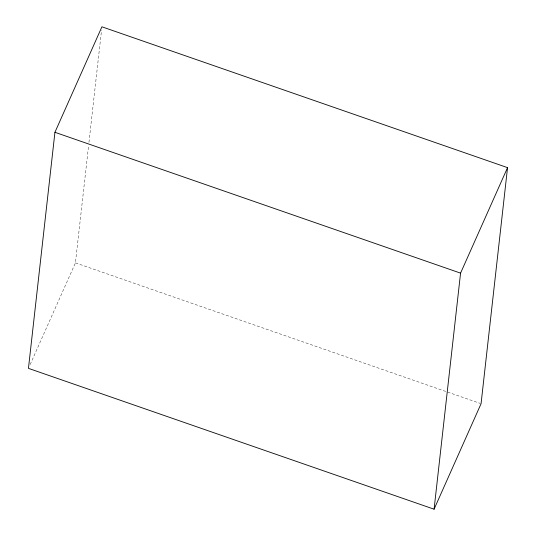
<?xml version="1.0" encoding="UTF-8"?>
<svg xmlns="http://www.w3.org/2000/svg" width="536" height="536" viewBox="0 0 536 536"><rect width="100%" height="100%" fill="white"/><g stroke="black" fill="none" stroke-linecap="round" stroke-linejoin="round"><path stroke-width="0.4" stroke-dasharray="2.68 2.01" d="M30.157 364.54L75.435 262.868L88.587 145.665M88.956 142.341L101.545 30.123M75.435 262.868L480.276 403.434"/><path stroke-width="0.8" d="M54.933 132.292L28.455 368.359L434.08 509.2L481.067 403.709L507.545 167.641L101.92 26.8L54.933 132.292L460.565 273.132L434.08 509.2M460.565 273.132L507.545 167.641"/></g></svg>
